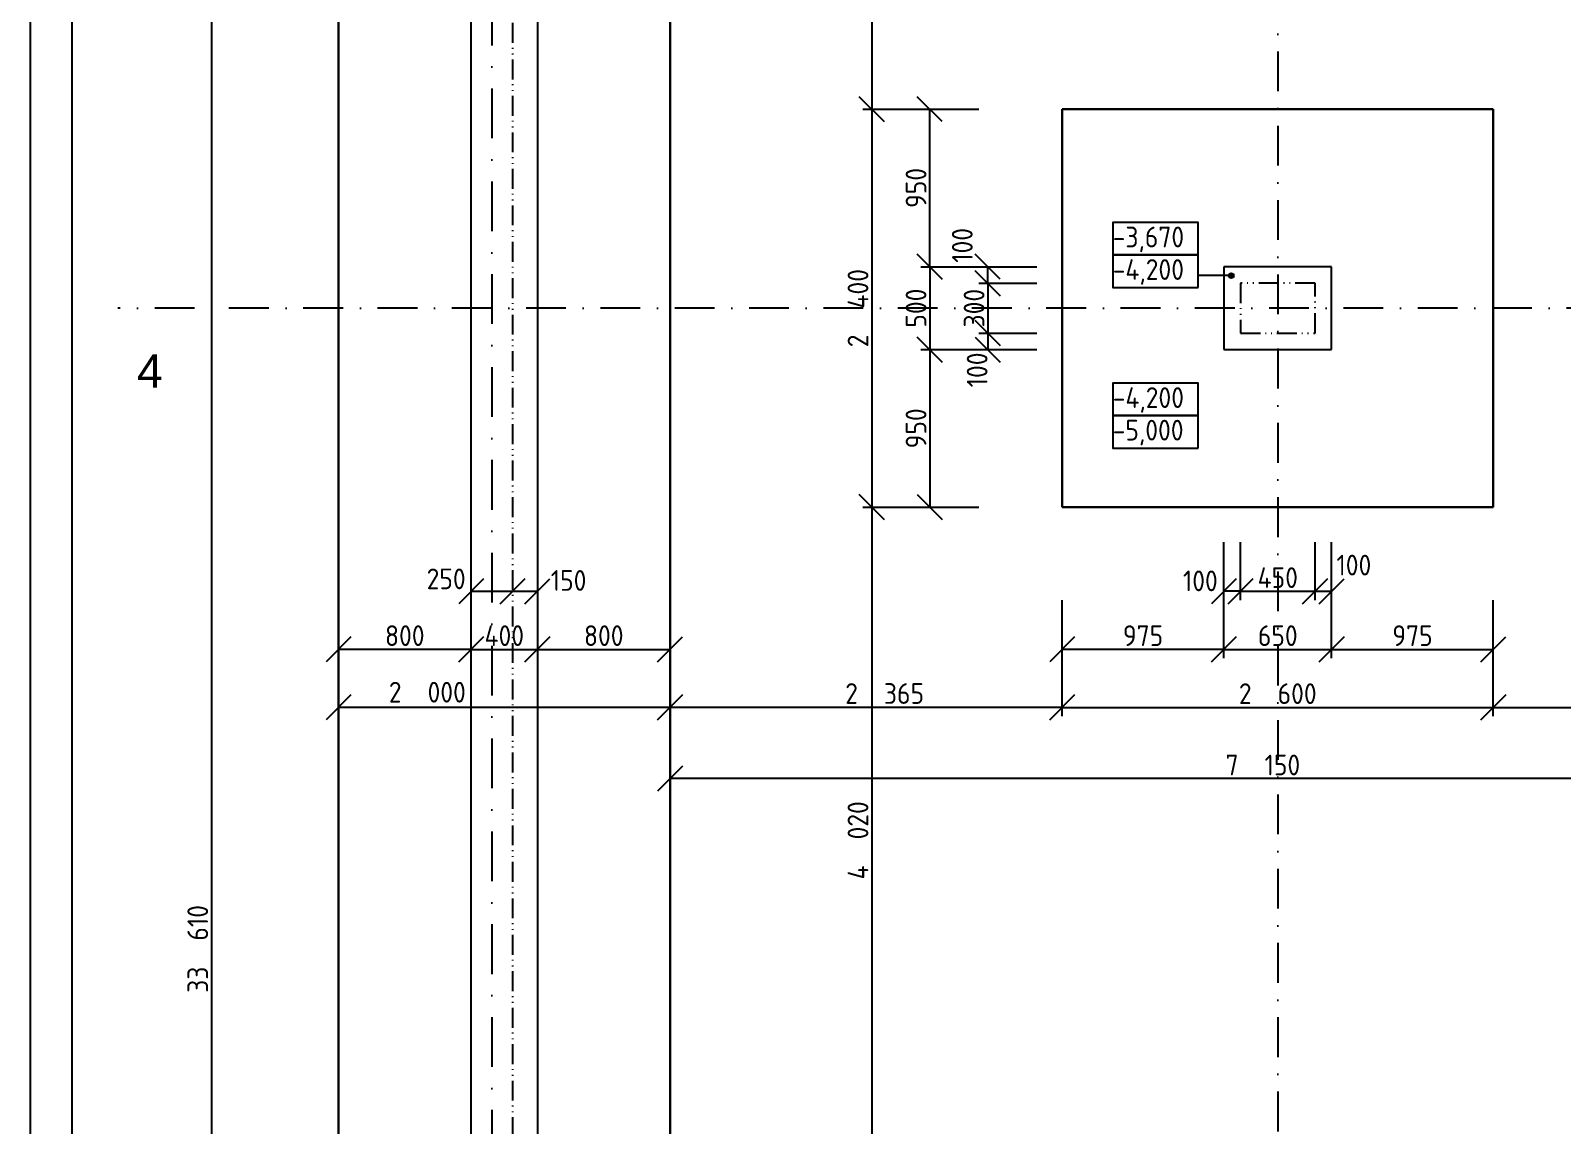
# Model space of a CAD drawing. Extents: x 4511820 to 5180432, y -1526536 to -944957.
# Drawn here: x 4977915 to 4987152, y -1484327 to -1477724 of the extents above; entities that cross this region are included whole.
import ezdxf

# ---------------------------------------------------------------- set-up
doc = ezdxf.new("R2010")
doc.units = 0
doc.header["$MEASUREMENT"] = 0
doc.linetypes.add('ACAD_ISO12W100', pattern=[22, 12, -3, 0.5, -3, 0.5, -3])
doc.linetypes.add('BODKOCIARKOVANA_3', pattern=[5.6, 3, -1.3, 0, -1.3])
doc.layers.get('0').update_dxf_attribs({"linetype": 'CONTINUOUS'})
doc.layers.get('Defpoints').update_dxf_attribs({"color": 61, "linetype": 'CONTINUOUS'})
for name, color, linetype in [('KÓTY', 4, 'CONTINUOUS'), ('MÚRY', 1, 'CONTINUOUS'), ('osi', 253, 'CONTINUOUS'), ('TENKÁ', 7, 'CONTINUOUS')]:
    doc.layers.add(name, color=color, linetype=linetype)
doc.styles.add('styl1', font='arial.ttf')
doc.styles.add('STYLE1', font='isocp.shx')
doc.dimstyles.new('STANDARD-50', dxfattribs={"dimtxt": 125, "dimasz": 150, "dimexe": 10, "dimexo": 200, "dimgap": 20, "dimtad": 1, "dimdsep": 46, "dimlunit": 6, "dimtxsty": 'STYLE1', "dimblk1": 'OBLIQUE', "dimblk2": 'OBLIQUE', "dimsah": 1, "dimcen": 2.5, "dimse1": 1, "dimse2": 1, "dimadec": 0, "dimazin": 0, "dimtfac": 1, "dimtmove": 1, "dimatfit": 3, "dimldrblk": 'OBLIQUE', "dimfxl": 1, "dimtolj": 1, "dimtzin": 0, "dimarcsym": 0})

# ---------------------------------------------------------------- blocks, each defined once
blk = doc.blocks.new('_OBLIQUE')
at = {"color": 0, "linetype": 'ByBlock'}
blk.add_line((-0.5, -0.5), (0.5, 0.5), dxfattribs=at)
blk = doc.blocks.new('*D42827')
at = {"layer": 'Defpoints', "color": 0}
for p in [(4981355.5, -1466458), (4979005, -1500068), (4980555.5, -1500068)]:
    blk.add_point(p, dxfattribs=at)
at = {"layer": 'KÓTY', "color": 0, "lineweight": -2}
blk.add_line((4979005, -1466458), (4979005, -1500068), dxfattribs=at)
at = {"layer": 'KÓTY', "color": 0, "linetype": 'ByBlock', "lineweight": -2, "xscale": 150, "yscale": 150, "zscale": 150}
for p, rotation in [((4979005, -1466458), 90), ((4979005, -1500068), 270)]:
    blk.add_blockref('_OBLIQUE', p, dxfattribs=dict(at, rotation=rotation))
at = {"layer": 'KÓTY', "color": 0, "insert": (4978922.5, -1483263), "char_height": 125, "attachment_point": 5, "rotation": 90, "style": 'STYLE1'}
blk.add_mtext('\\A1;33ﾠ610', dxfattribs=at)
blk = doc.blocks.new('*D42883')
at = {"layer": 'Defpoints', "color": 0}
for p in [(4984156, -1474178), (4982987, -1478198), (4984156, -1478198)]:
    blk.add_point(p, dxfattribs=at)
at = {"layer": 'KÓTY', "color": 0, "lineweight": -2}
blk.add_line((4982987, -1474178), (4982987, -1478198), dxfattribs=at)
at = {"layer": 'KÓTY', "color": 0, "linetype": 'ByBlock', "lineweight": -2, "xscale": 150, "yscale": 150, "zscale": 150}
for p, rotation in [((4982987, -1474178), 90), ((4982987, -1478198), 270)]:
    blk.add_blockref('_OBLIQUE', p, dxfattribs=dict(at, rotation=rotation))
at = {"layer": 'KÓTY', "color": 0, "insert": (4982904.5, -1476188), "char_height": 125, "attachment_point": 5, "rotation": 90, "style": 'STYLE1'}
blk.add_mtext('\\A1;4ﾠ020', dxfattribs=at)
blk = doc.blocks.new('*D42884')
at = {"layer": 'Defpoints', "color": 0}
for p in [(4984156, -1478198), (4982987, -1480598), (4984156, -1480598)]:
    blk.add_point(p, dxfattribs=at)
at = {"layer": 'KÓTY', "color": 0, "lineweight": -2}
blk.add_line((4982987, -1478198), (4982987, -1480598), dxfattribs=at)
at = {"layer": 'KÓTY', "color": 0, "linetype": 'ByBlock', "lineweight": -2, "xscale": 150, "yscale": 150, "zscale": 150}
for p, rotation in [((4982987, -1478198), 90), ((4982987, -1480598), 270)]:
    blk.add_blockref('_OBLIQUE', p, dxfattribs=dict(at, rotation=rotation))
at = {"layer": 'KÓTY', "color": 0, "insert": (4982904.5, -1479398), "char_height": 125, "attachment_point": 5, "rotation": 90, "style": 'STYLE1'}
blk.add_mtext('\\A1;2ﾠ400', dxfattribs=at)
blk = doc.blocks.new('*D42885')
at = {"layer": 'Defpoints', "color": 0}
for p in [(4983337, -1478198), (4985111, -1478198), (4985111, -1479148)]:
    blk.add_point(p, dxfattribs=at)
at = {"layer": 'KÓTY', "color": 0, "lineweight": -2}
blk.add_line((4983337, -1479148), (4983337, -1478198), dxfattribs=at)
at = {"layer": 'KÓTY', "color": 0, "linetype": 'ByBlock', "lineweight": -2, "xscale": 150, "yscale": 150, "zscale": 150}
for p, rotation in [((4983337, -1478198), 90), ((4983337, -1479148), 270)]:
    blk.add_blockref('_OBLIQUE', p, dxfattribs=dict(at, rotation=rotation))
at = {"layer": 'KÓTY', "color": 0, "insert": (4983254.5, -1478673), "char_height": 125, "attachment_point": 5, "rotation": 90, "style": 'STYLE1'}
blk.add_mtext('\\A1;950', dxfattribs=at)
blk = doc.blocks.new('*D42886')
at = {"layer": 'Defpoints', "color": 0}
for p in [(4985111, -1479148), (4983337, -1479648), (4985111, -1479648)]:
    blk.add_point(p, dxfattribs=at)
at = {"layer": 'KÓTY', "color": 0, "lineweight": -2}
blk.add_line((4983337, -1479148), (4983337, -1479648), dxfattribs=at)
at = {"layer": 'KÓTY', "color": 0, "linetype": 'ByBlock', "lineweight": -2, "xscale": 150, "yscale": 150, "zscale": 150}
for p, rotation in [((4983337, -1479148), 90), ((4983337, -1479648), 270)]:
    blk.add_blockref('_OBLIQUE', p, dxfattribs=dict(at, rotation=rotation))
at = {"layer": 'KÓTY', "color": 0, "insert": (4983254.5, -1479398), "char_height": 125, "attachment_point": 5, "rotation": 90, "style": 'STYLE1'}
blk.add_mtext('\\A1;500', dxfattribs=at)
blk = doc.blocks.new('*D42887')
at = {"layer": 'Defpoints', "color": 0}
for p in [(4985111, -1479648), (4983337, -1480598), (4985111, -1480598)]:
    blk.add_point(p, dxfattribs=at)
at = {"layer": 'KÓTY', "color": 0, "lineweight": -2}
blk.add_line((4983337, -1479648), (4983337, -1480598), dxfattribs=at)
at = {"layer": 'KÓTY', "color": 0, "linetype": 'ByBlock', "lineweight": -2, "xscale": 150, "yscale": 150, "zscale": 150}
for p, rotation in [((4983337, -1479648), 90), ((4983337, -1480598), 270)]:
    blk.add_blockref('_OBLIQUE', p, dxfattribs=dict(at, rotation=rotation))
at = {"layer": 'KÓTY', "color": 0, "insert": (4983254.5, -1480123), "char_height": 125, "attachment_point": 5, "rotation": 90, "style": 'STYLE1'}
blk.add_mtext('\\A1;950', dxfattribs=at)
blk = doc.blocks.new('*D42888')
at = {"layer": 'Defpoints', "color": 0}
for p in [(4985661, -1479248), (4983687, -1479548), (4985661, -1479548)]:
    blk.add_point(p, dxfattribs=at)
at = {"layer": 'KÓTY', "color": 0, "lineweight": -2}
blk.add_line((4983687, -1479248), (4983687, -1479548), dxfattribs=at)
at = {"layer": 'KÓTY', "color": 0, "linetype": 'ByBlock', "lineweight": -2, "xscale": 150, "yscale": 150, "zscale": 150}
for p, rotation in [((4983687, -1479248), 90), ((4983687, -1479548), 270)]:
    blk.add_blockref('_OBLIQUE', p, dxfattribs=dict(at, rotation=rotation))
at = {"layer": 'KÓTY', "color": 0, "insert": (4983604.5, -1479398), "char_height": 125, "attachment_point": 5, "rotation": 90, "style": 'STYLE1'}
blk.add_mtext('\\A1;300', dxfattribs=at)
blk = doc.blocks.new('*D42889')
at = {"layer": 'Defpoints', "color": 0}
for p in [(4983687, -1479148), (4985211, -1479148), (4985211, -1479248)]:
    blk.add_point(p, dxfattribs=at)
at = {"layer": 'KÓTY', "color": 0, "lineweight": -2}
blk.add_line((4983687, -1479248), (4983687, -1479148), dxfattribs=at)
at = {"layer": 'KÓTY', "color": 0, "linetype": 'ByBlock', "lineweight": -2, "xscale": 150, "yscale": 150, "zscale": 150}
for p, rotation in [((4983687, -1479148), 90), ((4983687, -1479248), 270)]:
    blk.add_blockref('_OBLIQUE', p, dxfattribs=dict(at, rotation=rotation))
at = {"layer": 'KÓTY', "color": 0, "insert": (4983533.5, -1479019.5), "char_height": 125, "attachment_point": 5, "rotation": 90, "style": 'STYLE1'}
blk.add_mtext('\\A1;100', dxfattribs=at)
blk = doc.blocks.new('*D42890')
at = {"layer": 'Defpoints', "color": 0}
for p in [(4985211, -1479548), (4983687, -1479648), (4985211, -1479648)]:
    blk.add_point(p, dxfattribs=at)
at = {"layer": 'KÓTY', "color": 0, "lineweight": -2}
blk.add_line((4983687, -1479548), (4983687, -1479648), dxfattribs=at)
at = {"layer": 'KÓTY', "color": 0, "linetype": 'ByBlock', "lineweight": -2, "xscale": 150, "yscale": 150, "zscale": 150}
for p, rotation in [((4983687, -1479548), 90), ((4983687, -1479648), 270)]:
    blk.add_blockref('_OBLIQUE', p, dxfattribs=dict(at, rotation=rotation))
at = {"layer": 'KÓTY', "color": 0, "insert": (4983623, -1479770.5), "char_height": 125, "attachment_point": 5, "rotation": 90, "style": 'STYLE1'}
blk.add_mtext('\\A1;100', dxfattribs=at)
blk = doc.blocks.new('*D42916')
at = {"layer": 'Defpoints', "color": 0}
for p in [(4984136, -1480598), (4982987, -1484618), (4984136, -1484618)]:
    blk.add_point(p, dxfattribs=at)
at = {"layer": 'KÓTY', "color": 0, "lineweight": -2}
blk.add_line((4982987, -1480598), (4982987, -1484618), dxfattribs=at)
at = {"layer": 'KÓTY', "color": 0, "linetype": 'ByBlock', "lineweight": -2, "xscale": 150, "yscale": 150, "zscale": 150}
for p, rotation in [((4982987, -1480598), 90), ((4982987, -1484618), 270)]:
    blk.add_blockref('_OBLIQUE', p, dxfattribs=dict(at, rotation=rotation))
at = {"layer": 'KÓTY', "color": 0, "insert": (4982904.5, -1482608), "char_height": 125, "attachment_point": 5, "rotation": 90, "style": 'STYLE1'}
blk.add_mtext('\\A1;4ﾠ020', dxfattribs=at)
blk = doc.blocks.new('*D42943')
at = {"layer": 'Defpoints', "color": 0}
for p in [(4984136, -1479591.5), (4985111, -1479591.5), (4984136, -1481456)]:
    blk.add_point(p, dxfattribs=at)
at = {"layer": 'KÓTY', "color": 0, "lineweight": -2}
blk.add_line((4985111, -1481456), (4984136, -1481456), dxfattribs=at)
at = {"layer": 'KÓTY', "color": 0, "linetype": 'ByBlock', "lineweight": -2, "xscale": 150, "yscale": 150, "zscale": 150, "rotation": 180}
blk.add_blockref('_OBLIQUE', (4984136, -1481456), dxfattribs=at)
at = {"layer": 'KÓTY', "color": 0, "linetype": 'ByBlock', "lineweight": -2, "xscale": 150, "yscale": 150, "zscale": 150}
blk.add_blockref('_OBLIQUE', (4985111, -1481456), dxfattribs=at)
at = {"layer": 'KÓTY', "color": 0, "insert": (4984623.5, -1481373.5), "char_height": 125, "attachment_point": 5, "style": 'STYLE1'}
blk.add_mtext('\\A1;975', dxfattribs=at)
blk = doc.blocks.new('*D42944')
at = {"layer": 'Defpoints', "color": 0}
for p in [(4985211, -1479491.5), (4985661, -1479491.5), (4985661, -1481106)]:
    blk.add_point(p, dxfattribs=at)
at = {"layer": 'KÓTY', "color": 0, "lineweight": -2}
blk.add_line((4985211, -1481106), (4985661, -1481106), dxfattribs=at)
at = {"layer": 'KÓTY', "color": 0, "linetype": 'ByBlock', "lineweight": -2, "xscale": 150, "yscale": 150, "zscale": 150, "rotation": 180}
blk.add_blockref('_OBLIQUE', (4985211, -1481106), dxfattribs=at)
at = {"layer": 'KÓTY', "color": 0, "linetype": 'ByBlock', "lineweight": -2, "xscale": 150, "yscale": 150, "zscale": 150}
blk.add_blockref('_OBLIQUE', (4985661, -1481106), dxfattribs=at)
at = {"layer": 'KÓTY', "color": 0, "insert": (4985436, -1481023.5), "char_height": 125, "attachment_point": 5, "style": 'STYLE1'}
blk.add_mtext('\\A1;450', dxfattribs=at)
blk = doc.blocks.new('*D42945')
at = {"layer": 'Defpoints', "color": 0}
for p in [(4985111, -1479591.5), (4985761, -1479591.5), (4985761, -1481456)]:
    blk.add_point(p, dxfattribs=at)
at = {"layer": 'KÓTY', "color": 0, "lineweight": -2}
blk.add_line((4985111, -1481456), (4985761, -1481456), dxfattribs=at)
at = {"layer": 'KÓTY', "color": 0, "linetype": 'ByBlock', "lineweight": -2, "xscale": 150, "yscale": 150, "zscale": 150, "rotation": 180}
blk.add_blockref('_OBLIQUE', (4985111, -1481456), dxfattribs=at)
at = {"layer": 'KÓTY', "color": 0, "linetype": 'ByBlock', "lineweight": -2, "xscale": 150, "yscale": 150, "zscale": 150}
blk.add_blockref('_OBLIQUE', (4985761, -1481456), dxfattribs=at)
at = {"layer": 'KÓTY', "color": 0, "insert": (4985436, -1481373.5), "char_height": 125, "attachment_point": 5, "style": 'STYLE1'}
blk.add_mtext('\\A1;650', dxfattribs=at)
blk = doc.blocks.new('*D42946')
at = {"layer": 'Defpoints', "color": 0}
for p in [(4985761, -1479591.5), (4986736, -1479591.5), (4986736, -1481456)]:
    blk.add_point(p, dxfattribs=at)
at = {"layer": 'KÓTY', "color": 0, "lineweight": -2}
blk.add_line((4985761, -1481456), (4986736, -1481456), dxfattribs=at)
at = {"layer": 'KÓTY', "color": 0, "linetype": 'ByBlock', "lineweight": -2, "xscale": 150, "yscale": 150, "zscale": 150, "rotation": 180}
blk.add_blockref('_OBLIQUE', (4985761, -1481456), dxfattribs=at)
at = {"layer": 'KÓTY', "color": 0, "linetype": 'ByBlock', "lineweight": -2, "xscale": 150, "yscale": 150, "zscale": 150}
blk.add_blockref('_OBLIQUE', (4986736, -1481456), dxfattribs=at)
at = {"layer": 'KÓTY', "color": 0, "insert": (4986248.5, -1481373.5), "char_height": 125, "attachment_point": 5, "style": 'STYLE1'}
blk.add_mtext('\\A1;975', dxfattribs=at)
blk = doc.blocks.new('*D42947')
at = {"layer": 'Defpoints', "color": 0}
for p in [(4985661, -1479491.5), (4985761, -1479491.5), (4985761, -1481106)]:
    blk.add_point(p, dxfattribs=at)
at = {"layer": 'KÓTY', "color": 0, "lineweight": -2}
blk.add_line((4985661, -1481106), (4985761, -1481106), dxfattribs=at)
at = {"layer": 'KÓTY', "color": 0, "linetype": 'ByBlock', "lineweight": -2, "xscale": 150, "yscale": 150, "zscale": 150, "rotation": 180}
blk.add_blockref('_OBLIQUE', (4985661, -1481106), dxfattribs=at)
at = {"layer": 'KÓTY', "color": 0, "linetype": 'ByBlock', "lineweight": -2, "xscale": 150, "yscale": 150, "zscale": 150}
blk.add_blockref('_OBLIQUE', (4985761, -1481106), dxfattribs=at)
at = {"layer": 'KÓTY', "color": 0, "insert": (4985895, -1480948), "char_height": 125, "attachment_point": 5, "style": 'STYLE1'}
blk.add_mtext('\\A1;100', dxfattribs=at)
blk = doc.blocks.new('*D42948')
at = {"layer": 'Defpoints', "color": 0}
for p in [(4985111, -1479491.5), (4985211, -1479491.5), (4985111, -1481106)]:
    blk.add_point(p, dxfattribs=at)
at = {"layer": 'KÓTY', "color": 0, "lineweight": -2}
blk.add_line((4985211, -1481106), (4985111, -1481106), dxfattribs=at)
at = {"layer": 'KÓTY', "color": 0, "linetype": 'ByBlock', "lineweight": -2, "xscale": 150, "yscale": 150, "zscale": 150, "rotation": 180}
blk.add_blockref('_OBLIQUE', (4985111, -1481106), dxfattribs=at)
at = {"layer": 'KÓTY', "color": 0, "linetype": 'ByBlock', "lineweight": -2, "xscale": 150, "yscale": 150, "zscale": 150}
blk.add_blockref('_OBLIQUE', (4985211, -1481106), dxfattribs=at)
at = {"layer": 'KÓTY', "color": 0, "insert": (4984969, -1481043), "char_height": 125, "attachment_point": 5, "style": 'STYLE1'}
blk.add_mtext('\\A1;100', dxfattribs=at)
blk = doc.blocks.new('*D42949')
at = {"layer": 'Defpoints', "color": 0}
for p in [(4984136, -1480441.5), (4986736, -1480441.5), (4986736, -1481806)]:
    blk.add_point(p, dxfattribs=at)
at = {"layer": 'KÓTY', "color": 0, "lineweight": -2}
blk.add_line((4984136, -1481806), (4986736, -1481806), dxfattribs=at)
at = {"layer": 'KÓTY', "color": 0, "linetype": 'ByBlock', "lineweight": -2, "xscale": 150, "yscale": 150, "zscale": 150, "rotation": 180}
blk.add_blockref('_OBLIQUE', (4984136, -1481806), dxfattribs=at)
at = {"layer": 'KÓTY', "color": 0, "linetype": 'ByBlock', "lineweight": -2, "xscale": 150, "yscale": 150, "zscale": 150}
blk.add_blockref('_OBLIQUE', (4986736, -1481806), dxfattribs=at)
at = {"layer": 'KÓTY', "color": 0, "insert": (4985436, -1481723.5), "char_height": 125, "attachment_point": 5, "style": 'STYLE1'}
blk.add_mtext('\\A1;2ﾠ600', dxfattribs=at)
blk = doc.blocks.new('*D42950')
at = {"layer": 'Defpoints', "color": 0}
for p in [(4981771, -1480598), (4984136, -1480598), (4981771, -1481806)]:
    blk.add_point(p, dxfattribs=at)
at = {"layer": 'KÓTY', "color": 0, "lineweight": -2}
blk.add_line((4984136, -1481806), (4981771, -1481806), dxfattribs=at)
at = {"layer": 'KÓTY', "color": 0, "linetype": 'ByBlock', "lineweight": -2, "xscale": 150, "yscale": 150, "zscale": 150, "rotation": 180}
blk.add_blockref('_OBLIQUE', (4981771, -1481806), dxfattribs=at)
at = {"layer": 'KÓTY', "color": 0, "linetype": 'ByBlock', "lineweight": -2, "xscale": 150, "yscale": 150, "zscale": 150}
blk.add_blockref('_OBLIQUE', (4984136, -1481806), dxfattribs=at)
at = {"layer": 'KÓTY', "color": 0, "insert": (4983065, -1481722.5), "char_height": 125, "attachment_point": 5, "style": 'STYLE1'}
blk.add_mtext('\\A1;2ﾠ365', dxfattribs=at)
blk = doc.blocks.new('*D42951')
at = {"layer": 'Defpoints', "color": 0}
for p in [(4988286, -1480491.1), (4986736, -1480598), (4988286, -1481806)]:
    blk.add_point(p, dxfattribs=at)
at = {"layer": 'KÓTY', "color": 0, "lineweight": -2}
blk.add_line((4986736, -1481806), (4988286, -1481806), dxfattribs=at)
at = {"layer": 'KÓTY', "color": 0, "linetype": 'ByBlock', "lineweight": -2, "xscale": 150, "yscale": 150, "zscale": 150, "rotation": 180}
blk.add_blockref('_OBLIQUE', (4986736, -1481806), dxfattribs=at)
at = {"layer": 'KÓTY', "color": 0, "linetype": 'ByBlock', "lineweight": -2, "xscale": 150, "yscale": 150, "zscale": 150}
blk.add_blockref('_OBLIQUE', (4988286, -1481806), dxfattribs=at)
at = {"layer": 'KÓTY', "color": 0, "insert": (4987511, -1481723.5), "char_height": 125, "attachment_point": 5, "style": 'STYLE1'}
blk.add_mtext('\\A1;1ﾠ550', dxfattribs=at)
blk = doc.blocks.new('*D43006')
at = {"layer": 'Defpoints', "color": 0}
for p in [(4981771, -1482236), (4981771, -1482568), (4988921, -1482568)]:
    blk.add_point(p, dxfattribs=at)
at = {"layer": 'KÓTY', "color": 0, "lineweight": -2}
blk.add_line((4988921, -1482236), (4981771, -1482236), dxfattribs=at)
at = {"layer": 'KÓTY', "color": 0, "linetype": 'ByBlock', "lineweight": -2, "xscale": 150, "yscale": 150, "zscale": 150, "rotation": 180}
blk.add_blockref('_OBLIQUE', (4981771, -1482236), dxfattribs=at)
at = {"layer": 'KÓTY', "color": 0, "linetype": 'ByBlock', "lineweight": -2, "xscale": 150, "yscale": 150, "zscale": 150}
blk.add_blockref('_OBLIQUE', (4988921, -1482236), dxfattribs=at)
at = {"layer": 'KÓTY', "color": 0, "insert": (4985346, -1482153.5), "char_height": 125, "attachment_point": 5, "style": 'STYLE1'}
blk.add_mtext('\\A1;7ﾠ150', dxfattribs=at)
blk = doc.blocks.new('*D43074')
at = {"layer": 'Defpoints', "color": 0}
for p in [(4979771, -1479241.5), (4981771, -1479241.5), (4979771, -1481806)]:
    blk.add_point(p, dxfattribs=at)
at = {"layer": 'KÓTY', "color": 0, "lineweight": -2}
blk.add_line((4981771, -1481806), (4979771, -1481806), dxfattribs=at)
at = {"layer": 'KÓTY', "color": 0, "linetype": 'ByBlock', "lineweight": -2, "xscale": 150, "yscale": 150, "zscale": 150, "rotation": 180}
blk.add_blockref('_OBLIQUE', (4979771, -1481806), dxfattribs=at)
at = {"layer": 'KÓTY', "color": 0, "linetype": 'ByBlock', "lineweight": -2, "xscale": 150, "yscale": 150, "zscale": 150}
blk.add_blockref('_OBLIQUE', (4981771, -1481806), dxfattribs=at)
at = {"layer": 'KÓTY', "color": 0, "insert": (4980307, -1481714.5), "char_height": 125, "attachment_point": 5, "style": 'STYLE1'}
blk.add_mtext('\\A1;2ﾠ000', dxfattribs=at)
blk = doc.blocks.new('*D43075')
at = {"layer": 'Defpoints', "color": 0}
for p in [(4980971, -1481456), (4980571, -1481806), (4980971, -1481806)]:
    blk.add_point(p, dxfattribs=at)
at = {"layer": 'KÓTY', "color": 0, "lineweight": -2}
blk.add_line((4980571, -1481456), (4980971, -1481456), dxfattribs=at)
at = {"layer": 'KÓTY', "color": 0, "linetype": 'ByBlock', "lineweight": -2, "xscale": 150, "yscale": 150, "zscale": 150, "rotation": 180}
blk.add_blockref('_OBLIQUE', (4980571, -1481456), dxfattribs=at)
at = {"layer": 'KÓTY', "color": 0, "linetype": 'ByBlock', "lineweight": -2, "xscale": 150, "yscale": 150, "zscale": 150}
blk.add_blockref('_OBLIQUE', (4980971, -1481456), dxfattribs=at)
at = {"layer": 'KÓTY', "color": 0, "insert": (4980771, -1481373.5), "char_height": 125, "attachment_point": 5, "style": 'STYLE1'}
blk.add_mtext('\\A1;400', dxfattribs=at)
blk = doc.blocks.new('*D43076')
at = {"layer": 'Defpoints', "color": 0}
for p in [(4980971, -1481456), (4981771, -1481456), (4981771, -1481456)]:
    blk.add_point(p, dxfattribs=at)
at = {"layer": 'KÓTY', "color": 0, "lineweight": -2}
blk.add_line((4980971, -1481456), (4981771, -1481456), dxfattribs=at)
at = {"layer": 'KÓTY', "color": 0, "linetype": 'ByBlock', "lineweight": -2, "xscale": 150, "yscale": 150, "zscale": 150, "rotation": 180}
blk.add_blockref('_OBLIQUE', (4980971, -1481456), dxfattribs=at)
at = {"layer": 'KÓTY', "color": 0, "linetype": 'ByBlock', "lineweight": -2, "xscale": 150, "yscale": 150, "zscale": 150}
blk.add_blockref('_OBLIQUE', (4981771, -1481456), dxfattribs=at)
at = {"layer": 'KÓTY', "color": 0, "insert": (4981371, -1481373.5), "char_height": 125, "attachment_point": 5, "style": 'STYLE1'}
blk.add_mtext('\\A1;800', dxfattribs=at)
blk = doc.blocks.new('*D43077')
at = {"layer": 'Defpoints', "color": 0}
for p in [(4979771, -1481456), (4979771, -1481456), (4980571, -1481456)]:
    blk.add_point(p, dxfattribs=at)
at = {"layer": 'KÓTY', "color": 0, "lineweight": -2}
blk.add_line((4980571, -1481456), (4979771, -1481456), dxfattribs=at)
at = {"layer": 'KÓTY', "color": 0, "linetype": 'ByBlock', "lineweight": -2, "xscale": 150, "yscale": 150, "zscale": 150, "rotation": 180}
blk.add_blockref('_OBLIQUE', (4979771, -1481456), dxfattribs=at)
at = {"layer": 'KÓTY', "color": 0, "linetype": 'ByBlock', "lineweight": -2, "xscale": 150, "yscale": 150, "zscale": 150}
blk.add_blockref('_OBLIQUE', (4980571, -1481456), dxfattribs=at)
at = {"layer": 'KÓTY', "color": 0, "insert": (4980171, -1481373.5), "char_height": 125, "attachment_point": 5, "style": 'STYLE1'}
blk.add_mtext('\\A1;800', dxfattribs=at)
blk = doc.blocks.new('*D43078')
at = {"layer": 'Defpoints', "color": 0}
for p in [(4980821, -1481106), (4980571, -1481456), (4980821, -1481456)]:
    blk.add_point(p, dxfattribs=at)
at = {"layer": 'KÓTY', "color": 0, "lineweight": -2}
blk.add_line((4980571, -1481106), (4980821, -1481106), dxfattribs=at)
at = {"layer": 'KÓTY', "color": 0, "linetype": 'ByBlock', "lineweight": -2, "xscale": 150, "yscale": 150, "zscale": 150, "rotation": 180}
blk.add_blockref('_OBLIQUE', (4980571, -1481106), dxfattribs=at)
at = {"layer": 'KÓTY', "color": 0, "linetype": 'ByBlock', "lineweight": -2, "xscale": 150, "yscale": 150, "zscale": 150}
blk.add_blockref('_OBLIQUE', (4980821, -1481106), dxfattribs=at)
at = {"layer": 'KÓTY', "color": 0, "insert": (4980420.5, -1481031), "char_height": 125, "attachment_point": 5, "style": 'STYLE1'}
blk.add_mtext('\\A1;250', dxfattribs=at)
blk = doc.blocks.new('*D43079')
at = {"layer": 'Defpoints', "color": 0}
for p in [(4980821, -1481106), (4980971, -1481106), (4980971, -1481106)]:
    blk.add_point(p, dxfattribs=at)
at = {"layer": 'KÓTY', "color": 0, "lineweight": -2}
blk.add_line((4980821, -1481106), (4980971, -1481106), dxfattribs=at)
at = {"layer": 'KÓTY', "color": 0, "linetype": 'ByBlock', "lineweight": -2, "xscale": 150, "yscale": 150, "zscale": 150, "rotation": 180}
blk.add_blockref('_OBLIQUE', (4980821, -1481106), dxfattribs=at)
at = {"layer": 'KÓTY', "color": 0, "linetype": 'ByBlock', "lineweight": -2, "xscale": 150, "yscale": 150, "zscale": 150}
blk.add_blockref('_OBLIQUE', (4980971, -1481106), dxfattribs=at)
at = {"layer": 'KÓTY', "color": 0, "insert": (4981159, -1481040.5), "char_height": 125, "attachment_point": 5, "style": 'STYLE1'}
blk.add_mtext('\\A1;150', dxfattribs=at)

msp = doc.modelspace()

# ---------------------------------------------------------------- hatches: boundary and pattern name
at = {"layer": 'KÓTY', "ltscale": 0.25}
msp.add_hatch(color=256, dxfattribs=at).paths.add_polyline_path([(4985140.5, -1479202, 1), (4985170.5, -1479202, 1)])

# ---------------------------------------------------------------- linework, layer by layer
at = {"layer": 'KÓTY'}
for p, q in [((4982933.597, -1478198), (4983283.597, -1478198)), ((4983283.597, -1478198), (4983633.597, -1478198)), ((4983283.597, -1479148), (4983633.597, -1479148)), ((4983633.597, -1479148), (4983983.597, -1479148)), ((4983633.597, -1479248), (4983983.597, -1479248)), ((4985155.5, -1479202), (4984956.316, -1479202)), ((4983633.597, -1479548), (4983983.597, -1479548)), ((4983283.597, -1479648), (4983633.597, -1479648)), ((4983633.597, -1479648), (4983983.597, -1479648)), ((4982933.597, -1480598), (4983283.597, -1480598)), ((4983283.597, -1480598), (4983633.597, -1480598)), ((4985111, -1481159.403), (4985111, -1480809.403)), ((4985211, -1481159.403), (4985211, -1480809.403)), ((4985661, -1481159.403), (4985661, -1480809.403)), ((4985761, -1481159.403), (4985761, -1480809.403)), ((4984136, -1481509.403), (4984136, -1481159.403)), ((4985111, -1481509.403), (4985111, -1481159.403)), ((4985761, -1481509.403), (4985761, -1481159.403)), ((4986736, -1481509.403), (4986736, -1481159.403)), ((4984136, -1481859.403), (4984136, -1481509.403)), ((4986736, -1481859.403), (4986736, -1481509.403))]:
    msp.add_line(p, q, dxfattribs=at)
at = {"layer": 'KÓTY', "ltscale": 0.25}
msp.add_circle((4985155.5, -1479202), 15, dxfattribs=at)
at = {"layer": 'MÚRY', "linetype": 'Continuous', "lineweight": 30}
for p, q in [((4979771, -1464910.809), (4979771, -1500068)), ((4981771, -1464910.809), (4981771, -1498068)), ((4984136, -1478198), (4986736, -1478198)), ((4984136, -1480598), (4984136, -1478198)), ((4986736, -1480598), (4986736, -1478198)), ((4984136, -1480598), (4986736, -1480598))]:
    msp.add_line(p, q, dxfattribs=at)
at = {"layer": 'osi', "linetype": 'BODKOCIARKOVANA_3', "ltscale": 100}
msp.add_line((4980696, -1463510.809), (4980696, -1502135.094), dxfattribs=at)
at = {"layer": 'osi', "linetype": 'BODKOCIARKOVANA_3', "ltscale": 80}
for p, q in [((4985436, -1463510.809), (4985436, -1502135.094)), ((5043429.122, -1479398), (4978440.258, -1479398))]:
    msp.add_line(p, q, dxfattribs=at)
at = {"layer": 'TENKÁ', "color": 7}
for p, q in [((4977914.533, -1502898.728), (4977914.533, -1463018.96)), ((4978164.533, -1502648.728), (4978164.533, -1463268.96))]:
    msp.add_line(p, q, dxfattribs=at)
at = {"layer": 'TENKÁ'}
for p, q in [((4980971, -1464910.809), (4980971, -1498868)), ((4980571, -1499268), (4980571, -1466458)), ((4985761, -1479148), (4985111, -1479148)), ((4985111, -1479148), (4985111, -1479648)), ((4985761, -1479648), (4985761, -1479148)), ((4985111, -1479648), (4985761, -1479648))]:
    msp.add_line(p, q, dxfattribs=at)
at = {"layer": 'TENKÁ', "color": 40, "linetype": 'ACAD_ISO12W100', "ltscale": 10}
msp.add_line((4980821, -1466458), (4980821, -1499018), dxfattribs=at)
at = {"layer": 'TENKÁ', "ltscale": 0.25}
for points in [[(4984956.316, -1479077.5), (4984956.316, -1478881.25), (4984441.684, -1478881.25), (4984441.684, -1479077.5)], [(4984956.316, -1479273.75), (4984956.316, -1479077.5), (4984441.684, -1479077.5), (4984441.684, -1479273.75)], [(4984956.316, -1480046.25), (4984956.316, -1479850), (4984441.684, -1479850), (4984441.684, -1480046.25)], [(4984956.316, -1480242.5), (4984956.316, -1480046.25), (4984441.684, -1480046.25), (4984441.684, -1480242.5)]]:
    msp.add_lwpolyline(points, close=True, dxfattribs=at)
at = {"layer": 'TENKÁ', "color": 40, "linetype": 'ACAD_ISO12W100', "ltscale": 10}
msp.add_lwpolyline([(4985661, -1479248), (4985211, -1479248), (4985211, -1479548), (4985661, -1479548)], close=True, dxfattribs=at)

# ---------------------------------------------------------------- texts
at = {"layer": 'TENKÁ', "ltscale": 0.25}
for s, height, style, p in [('-3,670', 125, 'STYLE1', (4984440.573, -1479031.451)), ('-4,200', 125, 'STYLE1', (4984440.573, -1479227.701)), ('4', 200, 'styl1', (4978555.562, -1479877.078)), ('-4,200', 125, 'STYLE1', (4984440.573, -1480000.201)), ('-5,000', 125, 'STYLE1', (4984440.573, -1480196.451))]:
    msp.add_text(s, height=height, dxfattribs=dict(at, style=style)).set_placement(p)

# ---------------------------------------------------------------- dimensions: what is measured, and where the dimension line sits
at = {"layer": 'KÓTY'}
for base, p1, p2, picture, middle in [((4979005.015, -1500068), (4981355.515, -1466458), (4980555.515, -1500068), '*D42827', (4978922.472, -1483263)), ((4982987, -1478198), (4984156, -1474178), (4984156, -1478198), '*D42883', (4982904.457, -1476188)), ((4982987, -1480598), (4984156, -1478198), (4984156, -1480598), '*D42884', (4982904.457, -1479398))]:
    dim = msp.add_linear_dim(base=base, p1=p1, p2=p2, angle=90, dimstyle='STANDARD-50', dxfattribs=at)
    dim.commit()
    dim.dimension.update_dxf_attribs({"geometry": picture, "text_midpoint": middle})
for base, p1, p2, picture, middle in [((4983337, -1478198), (4985111, -1479148), (4985111, -1478198), '*D42885', (4983254.5, -1478673)), ((4983337, -1479648), (4985111, -1479148), (4985111, -1479648), '*D42886', (4983254.5, -1479398)), ((4983687, -1479548), (4985661, -1479248), (4985661, -1479548), '*D42888', (4983604.5, -1479398)), ((4983337, -1480598), (4985111, -1479648), (4985111, -1480598), '*D42887', (4983254.5, -1480123)), ((4982987, -1484618), (4984136, -1480598), (4984136, -1484618), '*D42916', (4982904.457, -1482608))]:
    dim = msp.add_linear_dim(base=base, p1=p1, p2=p2, angle=90, dimstyle='STANDARD-50', override={"dimtxsty": 'STYLE1', "dimldrblk": 'OBLIQUE'}, dxfattribs=at)
    dim.commit()
    dim.dimension.update_dxf_attribs({"geometry": picture, "text_midpoint": middle})
for base, p1, p2, picture, middle in [((4983687, -1479148), (4985211, -1479248), (4985211, -1479148), '*D42889', (4983616, -1479019.5)), ((4983687, -1479648), (4985211, -1479548), (4985211, -1479648), '*D42890', (4983705.5, -1479770.5))]:
    dim = msp.add_linear_dim(base=base, p1=p1, p2=p2, angle=90, dimstyle='STANDARD-50', override={"dimtxsty": 'STYLE1', "dimldrblk": 'OBLIQUE'}, dxfattribs=at)
    dim.commit()
    dim.dimension.update_dxf_attribs({"geometry": picture, "text_midpoint": middle, "dimtype": 160})
for base, p1, p2, picture, middle in [((4979771, -1481806), (4981771, -1479241.5), (4979771, -1479241.5), '*D43074', (4980307, -1481797)), ((4985111, -1481106), (4985211, -1479491.5), (4985111, -1479491.5), '*D42948', (4984969, -1481125.5)), ((4985761, -1481106), (4985661, -1479491.5), (4985761, -1479491.5), '*D42947', (4985895, -1481030.5)), ((4981771, -1481806), (4984136, -1480598), (4981771, -1480598), '*D42950', (4983065, -1481805)), ((4980821, -1481106), (4980571, -1481456), (4980821, -1481456), '*D43078', (4980420.5, -1481113.5)), ((4980971, -1481106), (4980821, -1481106), (4980971, -1481106), '*D43079', (4981159, -1481123))]:
    dim = msp.add_linear_dim(base=base, p1=p1, p2=p2, dimstyle='STANDARD-50', override={"dimtxsty": 'STYLE1', "dimldrblk": 'OBLIQUE'}, dxfattribs=at)
    dim.commit()
    dim.dimension.update_dxf_attribs({"geometry": picture, "text_midpoint": middle, "dimtype": 160})
for base, p1, p2, picture, middle in [((4985661, -1481106), (4985211, -1479491.5), (4985661, -1479491.5), '*D42944', (4985436, -1481023.5)), ((4984136, -1481456), (4985111, -1479591.5), (4984136, -1479591.5), '*D42943', (4984623.5, -1481373.5)), ((4985761, -1481456), (4985111, -1479591.5), (4985761, -1479591.5), '*D42945', (4985436, -1481373.5)), ((4986736, -1481456), (4985761, -1479591.5), (4986736, -1479591.5), '*D42946', (4986248.5, -1481373.5)), ((4986736, -1481806), (4984136, -1480441.5), (4986736, -1480441.5), '*D42949', (4985436, -1481723.457)), ((4988286, -1481806), (4986736, -1480598), (4988286, -1480491.103), '*D42951', (4987511, -1481723.457)), ((4979771, -1481456), (4980571, -1481456), (4979771, -1481456), '*D43077', (4980171, -1481373.5)), ((4980971, -1481456), (4980571, -1481806), (4980971, -1481806), '*D43075', (4980771, -1481373.5)), ((4981771, -1481456), (4980971, -1481456), (4981771, -1481456), '*D43076', (4981371, -1481373.5)), ((4981771, -1482236), (4988921, -1482568), (4981771, -1482568), '*D43006', (4985346, -1482153.457))]:
    dim = msp.add_linear_dim(base=base, p1=p1, p2=p2, dimstyle='STANDARD-50', override={"dimtxsty": 'STYLE1', "dimldrblk": 'OBLIQUE'}, dxfattribs=at)
    dim.commit()
    dim.dimension.update_dxf_attribs({"geometry": picture, "text_midpoint": middle})

doc.saveas('drawing.dxf')
